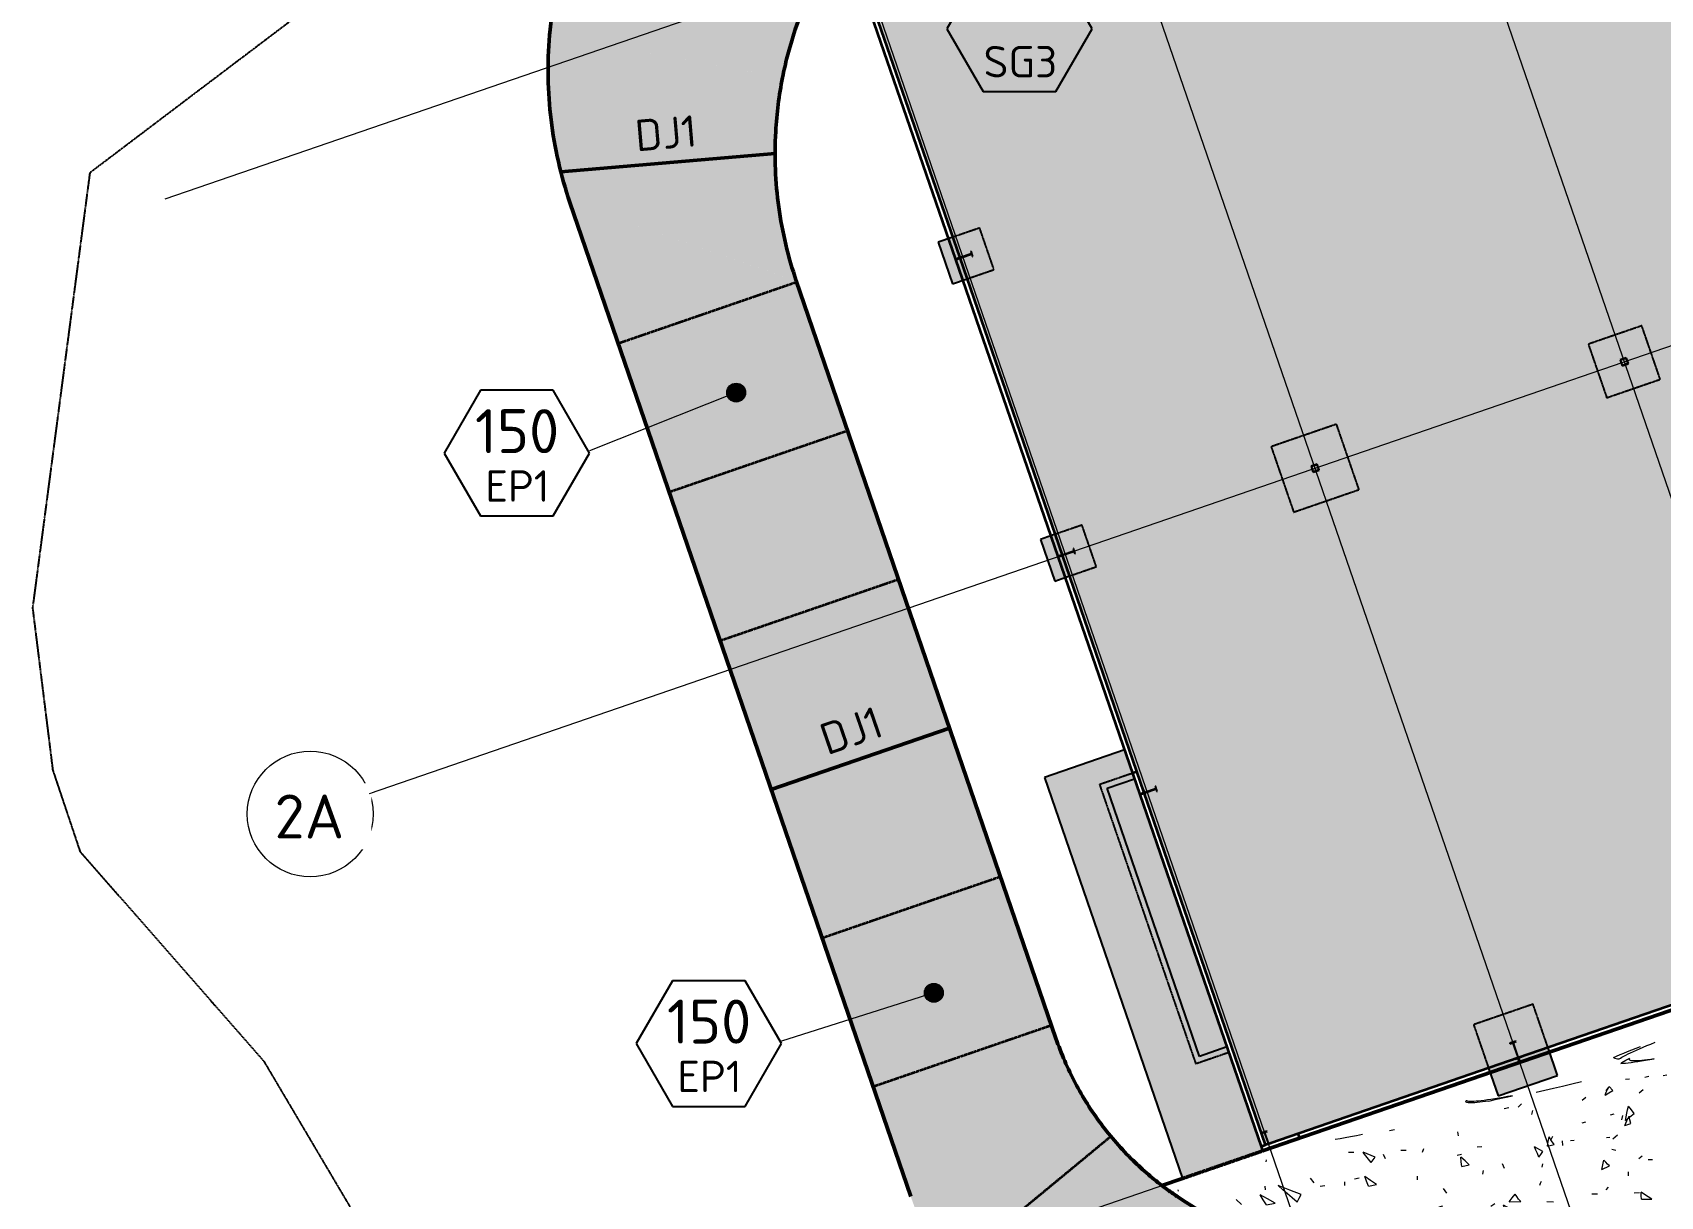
# Model space of a CAD drawing. Header units: millimetres. Extents: x 705 to 313061, y -3762 to 4071588.
# Drawn here: x 38969 to 90742, y 3956365 to 3993403 of the extents above; entities that cross this region are included whole.
import ezdxf

# ---------------------------------------------------------------- set-up
doc = ezdxf.new("R2010")
doc.units = ezdxf.units.MM
for name, pattern in [('Boundary', [16, 5, -2, 5, -2, 0, -2]), ('Dash', [7, 5, -2]), ('Hidden', [4, 3, -1]), ('Hidden Double', [7, 5, -2]), ('Hidden Half', [3, 2, -1]), ('Joint 1', [9.5, 7, -0.75, 1, -0.75]), ('Joint 2', [11.25, 7, -0.75, 1, -0.75, 1, -0.75])]:
    doc.linetypes.add(name, pattern=pattern)
for name, color, linetype, lineweight in [('A-060-M_DETAIL', 3, 'Continuous', 25), ('A-200-M_WALL_EXT', 113, 'Continuous', 13), ('A-200-MH_WALL', 110, 'Hidden', 13), ('A-230-H-FLOOR', 190, 'Continuous', 13), ('A-230-M_FLOOR', 192, 'Continuous', 13), ('A-230-MH_FLOOR', 190, 'Hidden Double', 13), ('C-910-M_SITE_BOUND', 91, 'Boundary', 25), ('S-160-M_FOUND', 171, 'Continuous', 13), ('S-160-MH_FOUND', 171, 'Hidden Half', 13), ('S-230-A-FLOOR', 171, 'Continuous', 18), ('S-280-M_COLUMN', 52, 'Continuous', 13), ('S-280-MH_COLUMN', 52, 'Hidden Half', 13), ('Z-030-M_GRID', 191, 'Continuous', 13), ('Z-033_T_GRIDREF', 31, 'Continuous', 13), ('Z-060-M_DETAIL', 92, 'Continuous', 25)]:
    doc.layers.add(name, color=color, linetype=linetype, lineweight=lineweight)
doc.styles.add('ISOCPEUR_2', font='isocpeur.ttf', dxfattribs={"height": 1400})
doc.styles.add('ISOCPEUR_3', font='isocpeur.ttf', dxfattribs={"height": 1000})

# ---------------------------------------------------------------- blocks, each defined once
blk = doc.blocks.new('NRP_Column-Steel-SHS - SC444 - 200x200x6_0SHS-4110093-S1_001 - EXTERNAL PAVEMENT PLAN')
at = {"layer": 'S-280-M_COLUMN', "lineweight": 25}
for p, q in [((100, 100), (-100, 100)), ((-100, 100), (-100, -100)), ((-94, -94), (-94, 94)), ((-94, 94), (94, 94)), ((94, 94), (94, -94)), ((100, -100), (100, 100)), ((-100, -100), (100, -100)), ((94, -94), (-94, -94))]:
    blk.add_line(p, q, dxfattribs=at)
blk = doc.blocks.new('FP_43-S1_001 - EXTERNAL PAVEMENT PLAN')
at = {"layer": 'A-230-M_FLOOR', "color": 55}
for p, q in [((-2429276, 3960402), (-2428891, 3960558)), ((-2429276, 3960402), (-2429194, 3960449)), ((-2429057, 3960101), (-2428911, 3960215)), ((-2428994, 3960102), (-2428920, 3960177)), ((-2428920, 3960177), (-2428841, 3960253)), ((-2428911, 3960215), (-2428756, 3960330)), ((-2428891, 3960558), (-2428786, 3960627)), ((-2428841, 3960253), (-2428756, 3960330)), ((-2429931, 3959794), (-2429835, 3959864)), ((-2429835, 3959864), (-2429736, 3959935)), ((-2429659, 3960011), (-2429489, 3960105)), ((-2429474, 3959740), (-2429432, 3959732)), ((-2429194, 3959988), (-2428994, 3960102)), ((-2429194, 3959988), (-2429057, 3960101)), ((-2429179, 3959674), (-2429144, 3959664)), ((-2428971, 3959908), (-2428899, 3959977)), ((-2428899, 3959977), (-2428823, 3960045)), ((-2431171, 3959230), (-2430979, 3959362)), ((-2431171, 3959230), (-2431040, 3959216)), ((-2431130, 3959603), (-2431108, 3959584)), ((-2431040, 3959216), (-2430960, 3959309)), ((-2430979, 3959362), (-2430777, 3959496)), ((-2430960, 3959309), (-2430872, 3959402)), ((-2430875, 3959303), (-2430724, 3959395)), ((-2430872, 3959402), (-2430777, 3959496)), ((-2429760, 3959027), (-2429668, 3959152)), ((-2429668, 3959152), (-2429568, 3959277)), ((-2429635, 3959096), (-2429605, 3959186)), ((-2429605, 3959186), (-2429568, 3959277)), ((-2431731, 3958615), (-2431510, 3958730)), ((-2431731, 3958615), (-2431656, 3958722)), ((-2431656, 3958722), (-2431572, 3958830)), ((-2431572, 3958830), (-2431479, 3958938)), ((-2431510, 3958730), (-2431505, 3958799)), ((-2431505, 3958799), (-2431495, 3958868)), ((-2431495, 3958868), (-2431479, 3958938)), ((-2431252, 3958642), (-2431164, 3958638)), ((-2430609, 3958611), (-2430528, 3958607)), ((-2430431, 3958573), (-2430405, 3958637)), ((-2430145, 3958944), (-2430090, 3958913)), ((-2430088, 3958936), (-2430000, 3959023)), ((-2429760, 3959027), (-2429658, 3959007)), ((-2429658, 3959007), (-2429635, 3959096)), ((-2434158, 3958195), (-2434084, 3958262)), ((-2434084, 3958262), (-2434007, 3958330)), ((-2432071, 3958403), (-2432021, 3958468)), ((-2432021, 3958468), (-2431968, 3958535)), ((-2430455, 3958509), (-2430431, 3958573)), ((-2434185, 3957865), (-2434063, 3957843)), ((-2433326, 3957573), (-2433221, 3957660)), ((-2430934, 3957958), (-2430873, 3958041)), ((-2434504, 3957219), (-2434264, 3957336)), ((-2434504, 3957219), (-2434491, 3957319)), ((-2434491, 3957319), (-2434470, 3957420)), ((-2434470, 3957420), (-2434440, 3957522)), ((-2434386, 3957460), (-2434440, 3957522)), ((-2434328, 3957398), (-2434386, 3957460)), ((-2434264, 3957336), (-2434328, 3957398)), ((-2433665, 3957024), (-2433663, 3957085)), ((-2433663, 3957085), (-2433658, 3957147)), ((-2433036, 3957543), (-2432901, 3957544)), ((-2432044, 3957549), (-2431917, 3957549)), ((-2431345, 3957299), (-2431364, 3957358)), ((-2431323, 3957240), (-2431345, 3957299)), ((-2431321, 3957329), (-2431278, 3957410)), ((-2431276, 3957369), (-2431135, 3957347)), ((-2436481, 3956723), (-2436457, 3956786)), ((-2436457, 3956786), (-2436429, 3956849)), ((-2434372, 3956576), (-2434294, 3956661)), ((-2438039, 3956055), (-2437916, 3956144)), ((-2437606, 3955988), (-2437639, 3956084)), ((-2437516, 3956028), (-2437639, 3956084)), ((-2437388, 3955973), (-2437516, 3956028)), ((-2437452, 3956196), (-2437363, 3956319)), ((-2437452, 3956196), (-2437085, 3956205)), ((-2437363, 3956319), (-2437265, 3956443)), ((-2437213, 3956363), (-2437265, 3956443)), ((-2437153, 3956284), (-2437213, 3956363)), ((-2437085, 3956205), (-2437153, 3956284)), ((-2436253, 3956204), (-2436046, 3956190)), ((-2434891, 3955935), (-2434831, 3956018)), ((-2434824, 3956444), (-2434644, 3956450)), ((-2433484, 3956485), (-2433311, 3956490)), ((-2433258, 3956390), (-2433260, 3956504)), ((-2433152, 3956429), (-2433260, 3956504)), ((-2433248, 3956276), (-2433258, 3956390)), ((-2433248, 3956276), (-2432916, 3956280)), ((-2433038, 3956354), (-2433152, 3956429)), ((-2432916, 3956280), (-2433038, 3956354)), ((-2438200, 3955434), (-2438219, 3955493)), ((-2437565, 3955893), (-2437606, 3955988)), ((-2437515, 3955799), (-2437565, 3955893)), ((-2437515, 3955799), (-2437255, 3955918)), ((-2437255, 3955918), (-2437388, 3955973)), ((-2434682, 3955736), (-2434726, 3955792)), ((-2434635, 3955679), (-2434682, 3955736)), ((-2439284, 3955041), (-2439189, 3955127)), ((-2438178, 3955375), (-2438200, 3955434)), ((-2436617, 3955344), (-2436391, 3955355)), ((-2434928, 3955421), (-2434710, 3955431)), ((-2441855, 3954739), (-2441574, 3954732))]:
    blk.add_line(p, q, dxfattribs=at)
blk = doc.blocks.new('FP_44-S1_001 - EXTERNAL PAVEMENT PLAN')
at = {"layer": 'A-230-M_FLOOR', "color": 55}
for p, q in [((-2428265, 3961707), (-2428124, 3961754)), ((-2427157, 3961867), (-2426977, 3961940)), ((-2429629, 3961130), (-2429444, 3961234)), ((-2429146, 3961333), (-2428892, 3961426)), ((-2429146, 3961333), (-2428987, 3961417)), ((-2429106, 3961194), (-2428983, 3961228)), ((-2428987, 3961417), (-2428822, 3961499)), ((-2428892, 3961426), (-2428632, 3961518)), ((-2428822, 3961499), (-2428651, 3961578)), ((-2428651, 3961578), (-2428476, 3961654)), ((-2428631, 3961518), (-2428554, 3961588)), ((-2428554, 3961588), (-2428475, 3961654)), ((-2428131, 3961124), (-2427949, 3961246)), ((-2429123, 3960963), (-2428945, 3961061)), ((-2428926, 3960725), (-2428851, 3960738)), ((-2428394, 3960870), (-2428299, 3960905)), ((-2433143, 3960159), (-2433008, 3960192)), ((-2432560, 3960219), (-2432444, 3960232)), ((-2432235, 3960425), (-2432072, 3960518)), ((-2432126, 3960406), (-2431993, 3960439)), ((-2431982, 3960448), (-2431845, 3960559)), ((-2430872, 3960427), (-2430773, 3960440)), ((-2430538, 3960126), (-2430462, 3960224)), ((-2430447, 3960092), (-2430462, 3960224)), ((-2430308, 3960168), (-2430171, 3960275)), ((-2430099, 3960320), (-2429968, 3960448)), ((-2434403, 3959588), (-2434366, 3959680)), ((-2434403, 3959588), (-2434282, 3959664)), ((-2434368, 3959728), (-2434283, 3959847)), ((-2434366, 3959680), (-2434324, 3959771)), ((-2434324, 3959771), (-2434278, 3959860)), ((-2434282, 3959664), (-2434159, 3959740)), ((-2434159, 3959740), (-2434278, 3959860)), ((-2433759, 3960093), (-2433633, 3960106)), ((-2433318, 3959668), (-2433193, 3959771)), ((-2431979, 3959584), (-2431894, 3959716)), ((-2431716, 3959911), (-2431585, 3960016)), ((-2431577, 3959771), (-2431469, 3959806)), ((-2430676, 3959928), (-2430609, 3960028)), ((-2430676, 3959928), (-2430563, 3960010)), ((-2430609, 3960028), (-2430538, 3960126)), ((-2430563, 3960010), (-2430447, 3960092)), ((-2437616, 3959169), (-2437467, 3959200)), ((-2437167, 3959210), (-2437059, 3959310)), ((-2435138, 3959428), (-2435022, 3959529)), ((-2433714, 3959012), (-2433688, 3959127)), ((-2433688, 3959127), (-2433657, 3959241)), ((-2433568, 3959127), (-2433657, 3959241)), ((-2433475, 3959010), (-2433568, 3959127)), ((-2431457, 3959460), (-2431350, 3959600)), ((-2431369, 3959498), (-2431349, 3959601)), ((-2436737, 3958976), (-2436704, 3959103)), ((-2435134, 3958707), (-2435013, 3958741)), ((-2434234, 3958963), (-2434117, 3958997)), ((-2433876, 3958805), (-2433840, 3958942)), ((-2433778, 3958628), (-2433715, 3958775)), ((-2433778, 3958628), (-2433584, 3958684)), ((-2433750, 3958778), (-2433735, 3958895)), ((-2433750, 3958778), (-2433615, 3958894)), ((-2433735, 3958895), (-2433714, 3959012)), ((-2433715, 3958775), (-2433643, 3958921)), ((-2433616, 3958804), (-2433643, 3958922)), ((-2433584, 3958685), (-2433616, 3958804)), ((-2433615, 3958894), (-2433475, 3959010)), ((-2441265, 3958462), (-2441106, 3958492)), ((-2439069, 3958291), (-2439085, 3958425)), ((-2436241, 3957963), (-2436218, 3958112)), ((-2436218, 3958112), (-2436187, 3958259)), ((-2436109, 3958140), (-2436187, 3958260)), ((-2436122, 3958175), (-2436063, 3958289)), ((-2436026, 3958018), (-2436109, 3958140)), ((-2435746, 3957992), (-2435761, 3958134)), ((-2435503, 3958147), (-2435383, 3958156)), ((-2434362, 3958241), (-2434252, 3958251)), ((-2442569, 3957774), (-2442394, 3957779)), ((-2441720, 3957615), (-2442096, 3957770)), ((-2442017, 3957663), (-2442096, 3957769)), ((-2441933, 3957556), (-2442017, 3957663)), ((-2441847, 3957447), (-2441933, 3957556)), ((-2441784, 3957531), (-2441720, 3957614)), ((-2441388, 3957562), (-2441454, 3957703)), ((-2440899, 3957833), (-2440736, 3957839)), ((-2440213, 3957776), (-2440171, 3957888)), ((-2439107, 3957674), (-2438974, 3957706)), ((-2438857, 3957496), (-2438988, 3957620)), ((-2438977, 3957469), (-2438988, 3957619)), ((-2438471, 3957949), (-2438326, 3957958)), ((-2436604, 3957837), (-2436647, 3957945)), ((-2436389, 3957792), (-2436647, 3957945)), ((-2436557, 3957728), (-2436604, 3957837)), ((-2436507, 3957619), (-2436557, 3957728)), ((-2436507, 3957619), (-2436449, 3957705)), ((-2436449, 3957705), (-2436389, 3957792)), ((-2436241, 3957963), (-2436026, 3958018)), ((-2445185, 3957463), (-2445171, 3957535)), ((-2441847, 3957447), (-2441784, 3957531)), ((-2438958, 3957317), (-2438977, 3957469)), ((-2438958, 3957317), (-2438722, 3957370)), ((-2438722, 3957371), (-2438857, 3957496)), ((-2438288, 3957076), (-2438274, 3957194)), ((-2437607, 3957255), (-2437668, 3957401)), ((-2436407, 3957297), (-2436388, 3957402)), ((-2447969, 3956533), (-2447977, 3956572)), ((-2445202, 3956573), (-2445216, 3956692)), ((-2444435, 3956570), (-2444798, 3956711)), ((-2444655, 3956580), (-2444798, 3956710)), ((-2444509, 3956450), (-2444655, 3956580)), ((-2444071, 3956430), (-2444435, 3956570)), ((-2443654, 3956796), (-2443773, 3956945)), ((-2443468, 3956689), (-2443322, 3956719)), ((-2442677, 3956716), (-2442681, 3956834)), ((-2442372, 3956923), (-2442229, 3956955)), ((-2441996, 3956851), (-2442050, 3957005)), ((-2441865, 3956877), (-2442050, 3957005)), ((-2441933, 3956695), (-2441996, 3956851)), ((-2441933, 3956695), (-2441675, 3956746)), ((-2441676, 3956747), (-2441865, 3956877)), ((-2440374, 3956892), (-2440369, 3957010)), ((-2439439, 3956470), (-2439548, 3956621)), ((-2445967, 3956109), (-2446134, 3956264)), ((-2445138, 3956287), (-2445379, 3956422)), ((-2445279, 3956262), (-2445378, 3956422)), ((-2445173, 3956102), (-2445279, 3956262)), ((-2445173, 3956102), (-2444893, 3956150)), ((-2444894, 3956151), (-2445138, 3956287)), ((-2444357, 3956318), (-2444509, 3956450)), ((-2444202, 3956186), (-2444357, 3956318)), ((-2444201, 3956186), (-2444138, 3956308)), ((-2444138, 3956308), (-2444070, 3956429)), ((-2439684, 3956030), (-2439567, 3956063)), ((-2442572, 3955514), (-2443075, 3955690)), ((-2442912, 3955570), (-2443074, 3955689)), ((-2442746, 3955450), (-2442912, 3955570)), ((-2442575, 3955422), (-2442571, 3955513)), ((-2442296, 3955588), (-2442130, 3955594)), ((-2441211, 3955648), (-2441371, 3955803)), ((-2440711, 3955645), (-2440556, 3955651)), ((-2443489, 3955015), (-2443421, 3955032)), ((-2443053, 3954909), (-2443259, 3955068)), ((-2442577, 3955330), (-2442746, 3955450)), ((-2442577, 3955330), (-2442575, 3955422)), ((-2442576, 3955246), (-2442449, 3955279)), ((-2442292, 3955301), (-2442349, 3955426))]:
    blk.add_line(p, q, dxfattribs=at)
blk = doc.blocks.new('FP_45-S1_001 - EXTERNAL PAVEMENT PLAN')
at = {"layer": 'A-230-M_FLOOR', "color": 55}
for p, q in [((-2421564, 3964341), (-2421830, 3964249)), ((-2421290, 3964436), (-2421564, 3964341)), ((-2423169, 3963817), (-2423394, 3963737)), ((-2423182, 3963689), (-2422932, 3963774)), ((-2422938, 3963899), (-2423169, 3963817)), ((-2423160, 3963688), (-2422920, 3963772)), ((-2422700, 3963983), (-2422938, 3963899)), ((-2422932, 3963774), (-2422673, 3963862)), ((-2422920, 3963772), (-2422672, 3963859)), ((-2422454, 3964069), (-2422700, 3963983)), ((-2422673, 3963862), (-2422407, 3963952)), ((-2422672, 3963859), (-2422416, 3963948)), ((-2422342, 3964069), (-2422587, 3963982)), ((-2422089, 3964158), (-2422342, 3964069)), ((-2421830, 3964249), (-2422089, 3964158)), ((-2424284, 3963299), (-2424470, 3963228)), ((-2424433, 3963229), (-2424241, 3963299)), ((-2424212, 3963252), (-2424409, 3963177)), ((-2424089, 3963371), (-2424284, 3963299)), ((-2424241, 3963299), (-2424040, 3963372)), ((-2423886, 3963447), (-2424089, 3963371)), ((-2424040, 3963372), (-2423832, 3963448)), ((-2423823, 3963582), (-2424027, 3963508)), ((-2423886, 3963447), (-2423659, 3963525)), ((-2423832, 3963448), (-2423616, 3963525)), ((-2423612, 3963658), (-2423823, 3963582)), ((-2423659, 3963525), (-2423425, 3963606)), ((-2423616, 3963525), (-2423392, 3963605)), ((-2423394, 3963737), (-2423612, 3963658)), ((-2423425, 3963606), (-2423182, 3963689)), ((-2423392, 3963605), (-2423160, 3963688)), ((-2425692, 3962694), (-2425566, 3962745)), ((-2425566, 3962745), (-2425431, 3962798)), ((-2425425, 3962853), (-2425557, 3962798)), ((-2425557, 3962798), (-2425420, 3962853)), ((-2425286, 3962909), (-2425425, 3962853)), ((-2425420, 3962853), (-2425276, 3962909)), ((-2425139, 3962969), (-2425286, 3962909)), ((-2425276, 3962909), (-2425123, 3962969)), ((-2424983, 3963030), (-2425139, 3962969)), ((-2425123, 3962969), (-2424962, 3963030)), ((-2424945, 3962969), (-2425107, 3962905)), ((-2424820, 3963094), (-2424983, 3963030)), ((-2424962, 3963030), (-2424794, 3963094)), ((-2424775, 3963036), (-2424945, 3962969)), ((-2424649, 3963160), (-2424820, 3963094)), ((-2424794, 3963094), (-2424617, 3963160)), ((-2424597, 3963105), (-2424775, 3963036)), ((-2424470, 3963228), (-2424649, 3963160)), ((-2424617, 3963160), (-2424433, 3963229)), ((-2424409, 3963177), (-2424597, 3963105)), ((-2427994, 3962228), (-2428057, 3962195)), ((-2427924, 3962264), (-2427994, 3962228)), ((-2427847, 3962301), (-2427924, 3962264)), ((-2427764, 3962340), (-2427847, 3962301)), ((-2427673, 3962381), (-2427764, 3962340)), ((-2427576, 3962425), (-2427673, 3962381)), ((-2427472, 3962470), (-2427576, 3962425)), ((-2427092, 3962205), (-2427071, 3962225)), ((-2427071, 3962225), (-2427042, 3962248)), ((-2427042, 3962248), (-2427004, 3962273)), ((-2426777, 3962267), (-2426726, 3962284)), ((-2426414, 3962222), (-2426464, 3962193)), ((-2426359, 3962253), (-2426414, 3962222)), ((-2426297, 3962286), (-2426359, 3962253)), ((-2426345, 3962412), (-2426282, 3962433)), ((-2426228, 3962320), (-2426297, 3962286)), ((-2426022, 3962555), (-2425920, 3962599)), ((-2425920, 3962599), (-2425810, 3962645)), ((-2425810, 3962645), (-2425692, 3962694)), ((-2425522, 3962681), (-2425441, 3962707)), ((-2428297, 3961720), (-2428608, 3961646)), ((-2428390, 3961774), (-2428515, 3961752)), ((-2428217, 3961738), (-2428511, 3961667)), ((-2428257, 3961798), (-2428390, 3961774)), ((-2428077, 3961794), (-2428299, 3961744)), ((-2427978, 3961797), (-2428297, 3961720)), ((-2428115, 3961824), (-2428257, 3961798)), ((-2427915, 3961811), (-2428217, 3961738)), ((-2427895, 3961816), (-2428192, 3961744)), ((-2427965, 3961853), (-2428115, 3961824)), ((-2427847, 3961846), (-2428077, 3961794)), ((-2427652, 3961876), (-2427978, 3961797)), ((-2427939, 3961957), (-2427977, 3961961)), ((-2427807, 3961885), (-2427965, 3961853)), ((-2427894, 3961956), (-2427939, 3961957)), ((-2427604, 3961886), (-2427915, 3961811)), ((-2427590, 3961890), (-2427895, 3961816)), ((-2427840, 3961957), (-2427894, 3961956)), ((-2427608, 3961901), (-2427847, 3961846)), ((-2427778, 3961961), (-2427840, 3961957)), ((-2427708, 3961967), (-2427778, 3961961)), ((-2427317, 3961957), (-2427652, 3961876)), ((-2427615, 3961942), (-2427611, 3961946)), ((-2427362, 3961958), (-2427608, 3961901)), ((-2427599, 3961927), (-2427606, 3961927)), ((-2427286, 3961964), (-2427604, 3961886)), ((-2427277, 3961966), (-2427590, 3961890)), ((-2427471, 3962015), (-2427449, 3962024)), ((-2427106, 3962018), (-2427362, 3961958)), ((-2426974, 3962041), (-2427317, 3961957)), ((-2426960, 3962043), (-2427286, 3961964)), ((-2426955, 3962045), (-2427277, 3961966)), ((-2427160, 3962002), (-2427197, 3961994)), ((-2427109, 3962171), (-2427104, 3962187)), ((-2427104, 3962187), (-2427092, 3962205)), ((-2426623, 3962127), (-2426974, 3962041)), ((-2426626, 3962126), (-2426960, 3962043)), ((-2426626, 3962126), (-2426955, 3962045)), ((-2426626, 3962126), (-2426680, 3962113)), ((-2433076, 3961165), (-2432949, 3961216)), ((-2432949, 3961216), (-2432815, 3961271)), ((-2430812, 3961166), (-2430613, 3961209)), ((-2430555, 3961191), (-2430800, 3961135)), ((-2430578, 3961185), (-2430800, 3961135)), ((-2430613, 3961209), (-2430408, 3961253)), ((-2430347, 3961237), (-2430578, 3961185)), ((-2430301, 3961249), (-2430555, 3961191)), ((-2430442, 3961464), (-2430405, 3961460)), ((-2430408, 3961253), (-2430196, 3961299)), ((-2430405, 3961460), (-2430361, 3961457)), ((-2430361, 3961457), (-2430311, 3961457)), ((-2430109, 3961292), (-2430347, 3961237)), ((-2430311, 3961457), (-2430254, 3961458)), ((-2430039, 3961309), (-2430301, 3961249)), ((-2430254, 3961458), (-2430189, 3961462)), ((-2430196, 3961299), (-2429977, 3961348)), ((-2430189, 3961462), (-2430118, 3961468)), ((-2430118, 3961468), (-2430041, 3961475)), ((-2429863, 3961348), (-2430109, 3961292)), ((-2429769, 3961372), (-2430039, 3961309)), ((-2429608, 3961408), (-2429863, 3961348)), ((-2429491, 3961437), (-2429769, 3961372)), ((-2429346, 3961469), (-2429608, 3961408)), ((-2429204, 3961504), (-2429491, 3961437)), ((-2429076, 3961533), (-2429346, 3961469)), ((-2428910, 3961574), (-2429204, 3961504)), ((-2428797, 3961599), (-2429076, 3961533)), ((-2428608, 3961646), (-2428910, 3961574)), ((-2428511, 3961667), (-2428797, 3961599)), ((-2434141, 3960789), (-2434039, 3960833)), ((-2434141, 3960789), (-2434120, 3960775)), ((-2434120, 3960775), (-2434092, 3960764)), ((-2434092, 3960764), (-2434055, 3960754)), ((-2434055, 3960754), (-2434011, 3960747)), ((-2434039, 3960833), (-2433930, 3960878)), ((-2434011, 3960747), (-2433959, 3960742)), ((-2433959, 3960742), (-2433917, 3960769)), ((-2433930, 3960878), (-2433813, 3960926)), ((-2433917, 3960769), (-2433868, 3960799)), ((-2433868, 3960799), (-2433811, 3960831)), ((-2433842, 3960645), (-2433798, 3960671)), ((-2433813, 3960926), (-2433689, 3960975)), ((-2433811, 3960831), (-2433746, 3960864)), ((-2433798, 3960671), (-2433746, 3960700)), ((-2433746, 3960864), (-2433673, 3960901)), ((-2433746, 3960700), (-2433685, 3960731)), ((-2433689, 3960975), (-2433558, 3961027)), ((-2433685, 3960731), (-2433616, 3960764)), ((-2433673, 3960901), (-2433593, 3960939)), ((-2433634, 3960728), (-2433629, 3960745)), ((-2433631, 3960714), (-2433634, 3960728)), ((-2433620, 3960702), (-2433631, 3960714)), ((-2433629, 3960745), (-2433616, 3960764)), ((-2433600, 3960692), (-2433620, 3960702)), ((-2433573, 3960685), (-2433600, 3960692)), ((-2433593, 3960939), (-2433505, 3960980)), ((-2433536, 3960680), (-2433573, 3960685)), ((-2433558, 3961027), (-2433420, 3961081)), ((-2433492, 3960678), (-2433536, 3960680)), ((-2433505, 3960980), (-2433409, 3961023)), ((-2433440, 3960678), (-2433492, 3960678)), ((-2433379, 3960680), (-2433440, 3960678)), ((-2433420, 3961081), (-2433274, 3961137)), ((-2433409, 3961023), (-2433306, 3961068)), ((-2433310, 3960685), (-2433379, 3960680)), ((-2433361, 3960659), (-2433242, 3960677)), ((-2433232, 3960692), (-2433310, 3960685)), ((-2433306, 3961068), (-2433194, 3961115)), ((-2433242, 3960677), (-2433116, 3960697)), ((-2433147, 3960701), (-2433232, 3960692)), ((-2433194, 3961115), (-2433076, 3961165)), ((-2433053, 3960713), (-2433147, 3960701)), ((-2433116, 3960697), (-2432982, 3960720)), ((-2432951, 3960728), (-2433053, 3960713)), ((-2432982, 3960720), (-2432840, 3960744)), ((-2432840, 3960744), (-2432951, 3960728)), ((-2431366, 3961051), (-2431188, 3961087)), ((-2431188, 3961087), (-2431003, 3961126)), ((-2431003, 3961126), (-2430812, 3961166)), ((-2433904, 3960600), (-2433878, 3960622)), ((-2433904, 3960600), (-2433833, 3960605)), ((-2433878, 3960622), (-2433842, 3960645)), ((-2433833, 3960605), (-2433755, 3960611)), ((-2433755, 3960611), (-2433668, 3960620)), ((-2433668, 3960620), (-2433573, 3960631)), ((-2433573, 3960631), (-2433471, 3960644)), ((-2433471, 3960644), (-2433361, 3960659)), ((-2436596, 3959689), (-2436325, 3959750)), ((-2436325, 3959750), (-2436046, 3959813)), ((-2436046, 3959813), (-2435757, 3959879)), ((-2435757, 3959879), (-2435459, 3959948)), ((-2435459, 3959948), (-2435153, 3960019)), ((-2438830, 3959396), (-2438822, 3959413)), ((-2438830, 3959382), (-2438830, 3959396)), ((-2438822, 3959369), (-2438830, 3959382)), ((-2438802, 3959403), (-2438822, 3959413)), ((-2438806, 3959359), (-2438822, 3959369)), ((-2438783, 3959352), (-2438806, 3959359)), ((-2438774, 3959395), (-2438802, 3959403)), ((-2438751, 3959346), (-2438783, 3959352)), ((-2438738, 3959390), (-2438774, 3959395)), ((-2438711, 3959343), (-2438751, 3959346)), ((-2438693, 3959387), (-2438738, 3959390)), ((-2438663, 3959343), (-2438711, 3959343)), ((-2438640, 3959387), (-2438693, 3959387)), ((-2438607, 3959344), (-2438663, 3959343)), ((-2438578, 3959389), (-2438640, 3959387)), ((-2438544, 3959348), (-2438607, 3959344)), ((-2438509, 3959393), (-2438578, 3959389)), ((-2438472, 3959354), (-2438544, 3959348)), ((-2438430, 3959400), (-2438509, 3959393)), ((-2438392, 3959363), (-2438472, 3959354)), ((-2438344, 3959409), (-2438430, 3959400)), ((-2438304, 3959374), (-2438392, 3959363)), ((-2438249, 3959421), (-2438344, 3959409)), ((-2438209, 3959387), (-2438304, 3959374)), ((-2438146, 3959435), (-2438249, 3959421)), ((-2438105, 3959402), (-2438209, 3959387)), ((-2438035, 3959451), (-2438146, 3959435)), ((-2438105, 3959402), (-2437858, 3959457)), ((-2437915, 3959470), (-2438035, 3959451)), ((-2437787, 3959492), (-2437915, 3959470)), ((-2437858, 3959457), (-2437607, 3959513)), ((-2437650, 3959515), (-2437787, 3959492)), ((-2437505, 3959542), (-2437650, 3959515)), ((-2437607, 3959513), (-2437352, 3959570)), ((-2437352, 3959570), (-2437505, 3959542)), ((-2442989, 3958183), (-2442834, 3958211)), ((-2442834, 3958211), (-2442670, 3958241)), ((-2442670, 3958241), (-2442497, 3958273)), ((-2442497, 3958273), (-2442315, 3958308)), ((-2442315, 3958308), (-2442124, 3958346))]:
    blk.add_line(p, q, dxfattribs=at)
blk = doc.blocks.new('NRP_Column-Steel-UB - SC119 - 410UB53_7-4109967-S1_001 - EXTERNAL PAVEMENT PLAN')
at = {"layer": 'S-280-M_COLUMN', "lineweight": 25}
for p, q in [((89, 402.6), (-89, 402.6)), ((-89, 402.6), (-89, 391.7)), ((-89, 391.7), (-15.2, 391.7)), ((-15.2, 10.9), (-89, 10.9)), ((-89, 10.9), (-89, 0)), ((-89, 0), (89, 0)), ((-3.8, 380.3), (-3.8, 22.3)), ((3.8, 22.3), (3.8, 380.3)), ((15.2, 391.7), (89, 391.7)), ((89, 10.9), (15.2, 10.9)), ((89, 391.7), (89, 402.6)), ((89, 0), (89, 10.9))]:
    blk.add_line(p, q, dxfattribs=at)
for centre, start, end in [((-15.2, 380.3), 0, 90), ((-15.2, 22.3), 270, 0), ((15.2, 380.3), 90, 180), ((15.2, 22.3), 180, 270)]:
    blk.add_arc(centre, 11.4, start, end, dxfattribs=at)
at = {"layer": 'S-280-MH_COLUMN', "lineweight": 25}
for centre, start, end in [((-15.2, 380.3), 0, 90), ((-15.2, 22.3), 270, 0), ((15.2, 380.3), 90, 180), ((15.2, 22.3), 180, 270)]:
    blk.add_arc(centre, 11.4, start, end, dxfattribs=at)
blk = doc.blocks.new('NRP_Column-Steel-UB - SC119 - 410UB53_7-3961515-S1_001 - EXTERNAL PAVEMENT PLAN')
at = {"layer": 'S-280-M_COLUMN', "lineweight": 25}
for p, q in [((89, 402.6), (-89, 402.6)), ((-89, 402.6), (-89, 391.7)), ((-89, 391.7), (-15.2, 391.7)), ((-15.2, 10.9), (-89, 10.9)), ((-89, 10.9), (-89, 0)), ((-89, 0), (89, 0)), ((-3.8, 380.3), (-3.8, 22.3)), ((3.8, 22.3), (3.8, 380.3)), ((15.2, 391.7), (89, 391.7)), ((89, 10.9), (15.2, 10.9)), ((89, 391.7), (89, 402.6)), ((89, 0), (89, 10.9))]:
    blk.add_line(p, q, dxfattribs=at)
for centre, start, end in [((-15.2, 380.3), 0, 90), ((-15.2, 22.3), 270, 0), ((15.2, 380.3), 90, 180), ((15.2, 22.3), 180, 270)]:
    blk.add_arc(centre, 11.4, start, end, dxfattribs=at)
at = {"layer": 'S-280-MH_COLUMN', "lineweight": 25}
for centre, start, end in [((-15.2, 380.3), 0, 90), ((-15.2, 22.3), 270, 0), ((15.2, 380.3), 90, 180), ((15.2, 22.3), 180, 270)]:
    blk.add_arc(centre, 11.4, start, end, dxfattribs=at)
blk = doc.blocks.new('NRP_Column-Steel-UB - SC119 - 410UB53_7-3917937-S1_001 - EXTERNAL PAVEMENT PLAN')
at = {"layer": 'S-280-M_COLUMN', "lineweight": 25}
for p, q in [((89, 402.6), (-89, 402.6)), ((-89, 402.6), (-89, 391.7)), ((-89, 391.7), (-15.2, 391.7)), ((-15.2, 10.9), (-89, 10.9)), ((-89, 10.9), (-89, 0)), ((-89, 0), (89, 0)), ((-3.8, 380.3), (-3.8, 22.3)), ((3.8, 22.3), (3.8, 380.3)), ((15.2, 391.7), (89, 391.7)), ((89, 10.9), (15.2, 10.9)), ((89, 391.7), (89, 402.6)), ((89, 0), (89, 10.9))]:
    blk.add_line(p, q, dxfattribs=at)
for centre, start, end in [((-15.2, 380.3), 0, 90), ((-15.2, 22.3), 270, 0), ((15.2, 380.3), 90, 180), ((15.2, 22.3), 180, 270)]:
    blk.add_arc(centre, 11.4, start, end, dxfattribs=at)
at = {"layer": 'S-280-MH_COLUMN', "lineweight": 25}
for centre, start, end in [((-15.2, 380.3), 0, 90), ((-15.2, 22.3), 270, 0), ((15.2, 380.3), 90, 180), ((15.2, 22.3), 180, 270)]:
    blk.add_arc(centre, 11.4, start, end, dxfattribs=at)
blk = doc.blocks.new('NRP_Column-Steel-UB - SC119 - 410UB53_7-3917927-S1_001 - EXTERNAL PAVEMENT PLAN')
at = {"layer": 'S-280-M_COLUMN', "lineweight": 25}
for p, q in [((89, 402.6), (-89, 402.6)), ((-89, 402.6), (-89, 391.7)), ((-89, 391.7), (-15.2, 391.7)), ((-15.2, 10.9), (-89, 10.9)), ((-89, 10.9), (-89, 0)), ((-89, 0), (89, 0)), ((-3.8, 380.3), (-3.8, 22.3)), ((3.8, 22.3), (3.8, 380.3)), ((15.2, 391.7), (89, 391.7)), ((89, 10.9), (15.2, 10.9)), ((89, 391.7), (89, 402.6)), ((89, 0), (89, 10.9))]:
    blk.add_line(p, q, dxfattribs=at)
for centre, start, end in [((-15.2, 380.3), 0, 90), ((-15.2, 22.3), 270, 0), ((15.2, 380.3), 90, 180), ((15.2, 22.3), 180, 270)]:
    blk.add_arc(centre, 11.4, start, end, dxfattribs=at)
at = {"layer": 'S-280-MH_COLUMN', "lineweight": 25}
for centre, start, end in [((-15.2, 380.3), 0, 90), ((-15.2, 22.3), 270, 0), ((15.2, 380.3), 90, 180), ((15.2, 22.3), 180, 270)]:
    blk.add_arc(centre, 11.4, start, end, dxfattribs=at)
blk = doc.blocks.new('NRP_Column-Steel-UB - SC124 - 530UB82_0-V47-S1_001 - EXTERNAL PAVEMENT PLAN')
at = {"layer": 'S-280-M_COLUMN', "lineweight": 25}
for p, q in [((104.5, 528.2), (-104.5, 528.2)), ((-104.5, 528.2), (-104.5, 515)), ((104.5, 515), (104.5, 528.2)), ((-104.5, 515), (-18.8, 515)), ((-18.8, 13.2), (-104.5, 13.2)), ((-104.5, 13.2), (-104.5, 0)), ((-104.5, 0), (104.5, 0)), ((-4.8, 501), (-4.8, 27.2)), ((4.8, 27.2), (4.8, 501)), ((18.8, 515), (104.5, 515)), ((104.5, 13.2), (18.8, 13.2)), ((104.5, 0), (104.5, 13.2))]:
    blk.add_line(p, q, dxfattribs=at)
for centre, start, end in [((-18.8, 501), 0, 90), ((-18.8, 27.2), 270, 0), ((18.8, 501), 90, 180), ((18.8, 27.2), 180, 270)]:
    blk.add_arc(centre, 14, start, end, dxfattribs=at)
at = {"layer": 'S-280-MH_COLUMN', "lineweight": 25}
for centre, start, end in [((-18.8, 501), 0, 90), ((-18.8, 27.2), 270, 0), ((18.8, 501), 90, 180), ((18.8, 27.2), 180, 270)]:
    blk.add_arc(centre, 14, start, end, dxfattribs=at)
blk = doc.blocks.new('NRP_Foundation-Pad Footing Fibre _v2_ - PF3 - 2200 x 2200 x 800d-3893009-S1_001 - EXTERNAL PAVEMENT PLAN')
at = {"layer": 'S-160-MH_FOUND', "color": 9, "linetype": 'Dash', "lineweight": 25}
for p, q in [((1150, 750), (-1050, 750)), ((-1050, 750), (-1050, -1450)), ((1150, -1450), (1150, 750)), ((-1050, -1450), (1150, -1450))]:
    blk.add_line(p, q, dxfattribs=at)
blk = doc.blocks.new('NRP_Foundation-Pad Footing Fibre _v2_ - PF4 -1800 x 1800 x 400d-3893011-S1_001 - EXTERNAL PAVEMENT PLAN')
at = {"layer": 'S-160-MH_FOUND', "color": 9, "linetype": 'Dash', "lineweight": 25}
for p, q in [((950, 550), (-850, 550)), ((-850, 550), (-850, -1250)), ((950, -1250), (950, 550)), ((-850, -1250), (950, -1250))]:
    blk.add_line(p, q, dxfattribs=at)
blk = doc.blocks.new('NRP_Foundation-Pad Footing Fibre _v2_ - PF5 -1400 x 1400 x 400d-V57-S1_001 - EXTERNAL PAVEMENT PLAN')
at = {"layer": 'S-160-M_FOUND', "linetype": 'Dash', "lineweight": 25}
blk.add_hatch(color=10, dxfattribs=at).paths.add_polyline_path([(750, 350), (-650, 350), (-650, -149), (750, -149)])
at = {"layer": 'S-160-M_FOUND', "color": 9, "lineweight": 25}
for p, q in [((750, 350), (-650, 350)), ((-650, 350), (-650, -149)), ((750, -149), (750, 350))]:
    blk.add_line(p, q, dxfattribs=at)
at = {"layer": 'S-160-MH_FOUND', "color": 9, "linetype": 'Dash', "lineweight": 25}
for p, q in [((-650, -149), (-650, -1050)), ((750, -1050), (750, -149)), ((-650, -1050), (750, -1050))]:
    blk.add_line(p, q, dxfattribs=at)
blk = doc.blocks.new('NRP_Foundation-Pad Footing Fibre _v2_ - PF2 -2400 x 2000 x 600d-V61-S1_001 - EXTERNAL PAVEMENT PLAN')
at = {"layer": 'S-160-M_FOUND', "linetype": 'Dash', "lineweight": 25}
blk.add_hatch(color=10, dxfattribs=at).paths.add_polyline_path([(-1150, 650), (-1150, -1350), (-214, -1350), (-214, 650)])
at = {"layer": 'S-160-M_FOUND', "color": 9, "lineweight": 25}
for p, q in [((-214, 650), (-1150, 650)), ((-1150, 650), (-1150, -1350)), ((-1150, -1350), (-214, -1350))]:
    blk.add_line(p, q, dxfattribs=at)
at = {"layer": 'S-160-MH_FOUND', "color": 9, "linetype": 'Dash', "lineweight": 25}
for p, q in [((1250, 650), (-214, 650)), ((1250, -1350), (1250, 650)), ((-214, -1350), (1250, -1350))]:
    blk.add_line(p, q, dxfattribs=at)
blk = doc.blocks.new('Family - ___-3870354-S1_001 - EXTERNAL PAVEMENT PLAN')
at = {"layer": 'C-910-M_SITE_BOUND'}
for p, q in [((-2471949, 3996996), (-2482597, 3988937)), ((-2482597, 3988937), (-2484418, 3975094)), ((-2484418, 3975094), (-2483777, 3969937)), ((-2483777, 3969937), (-2482909, 3967343)), ((-2482909, 3967343), (-2477059, 3960662)), ((-2477059, 3960662), (-2473742, 3955054))]:
    blk.add_line(p, q, dxfattribs=at)
blk = doc.blocks.new('NRP_Joint Location _v2_ - SJ2 - SAWN JOINT _with Cradle_-4179301-S1_001 - EXTERNAL PAVEMENT PLAN')
at = {"layer": 'Z-060-M_DETAIL', "linetype": 'Joint 2', "lineweight": 35}
blk.add_line((0, 0), (6766, 0), dxfattribs=at)
blk = doc.blocks.new('NRP_Joint Location _v2_ - SJ1 - SAWN JOINT _No Cradle_-4179417-S1_001 - EXTERNAL PAVEMENT PLAN')
at = {"layer": 'Z-060-M_DETAIL', "linetype": 'Joint 1', "lineweight": 35}
blk.add_line((0, 0), (6000, 0), dxfattribs=at)
blk = doc.blocks.new('NRP_Joint Location _v2_ - DJ1 - DOWELLED JOINT-4179586-S1_001 - EXTERNAL PAVEMENT PLAN')
at = {"layer": 'Z-060-M_DETAIL', "lineweight": 50}
blk.add_line((0, 0), (6000, 0), dxfattribs=at)
blk = doc.blocks.new('NRP_Joint Location _v2_ - DJ1 - DOWELLED JOINT-4179587-S1_001 - EXTERNAL PAVEMENT PLAN')
at = {"layer": 'Z-060-M_DETAIL', "lineweight": 50}
blk.add_line((0, 0), (6839, 0), dxfattribs=at)
blk = doc.blocks.new('Grid - NRP_Grid-Head-320187-S1_001 - EXTERNAL PAVEMENT PLAN')
at = {"layer": 'Z-033_T_GRIDREF'}
blk.add_circle((0, 0), 5, dxfattribs=at)
blk = doc.blocks.new('NRP_Slab Tag _v2_ - Thickness with Description-1497716-S1_001 - EXTERNAL PAVEMENT PLAN')
at = {"layer": 'S-230-A-FLOOR', "lineweight": 25}
for p, q in [((-2.88, 4.99), (-5.76, -0.01)), ((2.9, 4.99), (-2.88, 4.99)), ((5.78, -0.01), (2.9, 4.99)), ((-5.76, -0.01), (-2.88, -5.01)), ((2.9, -5.01), (5.78, -0.01)), ((-2.88, -5.01), (2.9, -5.01))]:
    blk.add_line(p, q, dxfattribs=at)

msp = doc.modelspace()

# ---------------------------------------------------------------- hatches: boundary and pattern name
at = {"layer": 'A-230-H-FLOOR'}
h = msp.add_hatch(color=10, dxfattribs=at)
h.paths.add_polyline_path([(78184, 3958005), (101217, 3965936), (101266, 3965794), (103030, 3966402), (102981, 3966544), (116884, 3971331), (116933, 3971189), (125467, 3974128), (127055, 3969518), (220629, 3969518), (214971, 3992231), (209082, 3993483), (208097, 3999700), (203480, 3998968), (197520, 4036600), (192308, 4035296), (192266, 4035466), (189356, 4034738), (189398, 4034568), (187362, 4034059), (187326, 4034204), (185516, 4033751), (185552, 4033606), (170028, 4029722), (169445, 4031417), (168395, 4031056), (168346, 4031197), (166582, 4030590), (166631, 4030448), (153281, 4025851), (153232, 4025993), (151468, 4025386), (151517, 4025244), (111573, 4011490), (111524, 4011632), (109760, 4011024), (109809, 4010882), (90495, 4004232), (90446, 4004374), (88682, 4003766), (88731, 4003624), (65259, 3995542), (77678, 3959477)])
h.paths.add_polyline_path([(130349, 3969704), (130349, 3975808), (142762, 3980083), (146335, 3969704), (134676, 3969704)])
h.paths.add_polyline_path([(177237, 3978645), (177237, 3984145), (206537, 3984145), (206537, 3978645), (199818, 3978645)])
h.paths.add_polyline_path([(114111, 3986833), (95794, 3986833), (95794, 3992333), (125094, 3992333), (125094, 3986833), (116884, 3986833)])
for color, points in [(254, [(62822, 3991974), (62935, 3992483), (63031, 3992855), (63099, 3993099), (63215, 3993467), (63341, 3993832), (63479, 3994193), (63628, 3994549), (63788, 3994901), (57065, 3998583), (56873, 3998235), (56692, 3997881), (56522, 3997522), (56363, 3997158), (56215, 3996789), (56079, 3996416), (55954, 3996038), (55841, 3995657), (55740, 3995273), (55651, 3994886), (55574, 3994496), (55508, 3994104), (55440, 3993562), (55414, 3993315), (61779, 3992163)]), (254, [(63259, 3985498), (63140, 3985865), (63031, 3986239), (62920, 3986676), (62834, 3987070), (62770, 3987410), (62715, 3987747), (62652, 3988265), (62628, 3988515), (62599, 3988980), (62587, 3989286), (62586, 3989704), (62595, 3990058), (62617, 3990444), (62650, 3990829), (62696, 3991212), (62776, 3991722), (62822, 3991974), (55414, 3993315), (55386, 3992931), (55369, 3992546), (55364, 3992161), (55370, 3991774), (55388, 3991390), (55433, 3990863), (55458, 3990623), (55535, 3990091), (55604, 3989709), (55649, 3989483), (55774, 3988959), (55832, 3988735), (55986, 3988225), (56060, 3987999), (63180, 3985526)]), (254, [(64070, 3964620), (63259, 3985498), (56060, 3987999), (63259, 3966986)]), (254, [(64070, 3964620), (69743, 3966574), (63259, 3985498), (63994, 3966574)]), (10, [(75544, 3956937), (78091, 3957815), (76952, 3961124), (76082, 3960824), (73145, 3969353), (74015, 3969652), (73696, 3970579), (71148, 3969702), (75176, 3958005)]), (10, [(76082, 3960824), (76952, 3961124), (74015, 3969652), (73145, 3969353), (75979, 3961124)]), (254, [(71517, 3961397), (69743, 3966574), (64070, 3964620), (71148, 3961556)]), (254, [(66898, 3956365), (71517, 3961397), (64070, 3964620), (66747, 3956807)]), (254, [(69693, 3951928), (74456, 3957062), (74192, 3957297), (73937, 3957540), (73606, 3957885), (73452, 3958055), (73224, 3958324), (73006, 3958602), (72797, 3958887), (72599, 3959180), (72411, 3959479), (72234, 3959785), (72068, 3960096), (71913, 3960414), (71769, 3960737), (71637, 3961064), (71517, 3961397), (66898, 3956365), (67026, 3956010), (67217, 3955543), (67318, 3955312), (67481, 3954971), (67656, 3954636), (67841, 3954307), (68037, 3953984), (68244, 3953667), (68461, 3953358), (68688, 3953056), (68925, 3952762), (69172, 3952475), (69428, 3952197), (69535, 3952089)]), (254, [(77683, 3948660), (80946, 3954660), (80592, 3954666), (80239, 3954685), (79888, 3954716), (79537, 3954760), (79188, 3954816), (78786, 3954898), (78498, 3954965), (78157, 3955058), (77819, 3955163), (77486, 3955280), (77157, 3955408), (76832, 3955548), (76513, 3955700), (76200, 3955862), (75892, 3956036), (75591, 3956221), (75296, 3956416), (75009, 3956621), (74729, 3956837), (74456, 3957062), (69693, 3951928), (69960, 3951674), (70236, 3951428), (70519, 3951192), (70810, 3950965), (71107, 3950747), (71412, 3950539), (71723, 3950341), (72041, 3950154), (72364, 3949976), (72693, 3949810), (73028, 3949654), (73367, 3949508), (73810, 3949339), (74058, 3949251), (74410, 3949140), (74765, 3949040), (75123, 3948951), (75483, 3948874), (75846, 3948809), (76337, 3948741), (76578, 3948714), (76945, 3948684), (77314, 3948666), (77678, 3948660)])]:
    msp.add_hatch(color=color, dxfattribs=at).paths.add_polyline_path(points)
at = {"layer": 'S-230-A-FLOOR'}
h = msp.add_hatch(color=256, dxfattribs=at)
edge = h.paths.add_edge_path()
edge.add_arc((61348, 3981946), 300, 0, 360)
h = msp.add_hatch(color=256, dxfattribs=at)
edge = h.paths.add_edge_path()
edge.add_arc((67635, 3962846), 300, 0, 360)

# ---------------------------------------------------------------- linework, layer by layer
at = {"layer": 'A-200-M_WALL_EXT', "lineweight": 35}
for p, q in [((65068, 3995635), (68324, 3986180)), ((68466, 3986229), (65210, 3995684)), ((68324, 3986180), (68466, 3986229)), ((68466, 3986229), (68324, 3986180)), ((68324, 3986180), (71580, 3976725)), ((71722, 3976774), (68466, 3986229)), ((71580, 3976725), (71722, 3976774)), ((71722, 3976774), (71580, 3976725)), ((71580, 3976725), (74185, 3969161)), ((74326, 3969210), (71722, 3976774)), ((74095, 3969881), (73953, 3969832)), ((74185, 3969161), (74326, 3969210)), ((74326, 3969210), (74185, 3969161)), ((74185, 3969161), (78043, 3957956)), ((78184, 3958005), (74326, 3969210)), ((96055, 3964159), (86221, 3960773)), ((86270, 3960631), (96104, 3964017)), ((86221, 3960773), (78043, 3957956)), ((86270, 3960631), (86221, 3960773)), ((86221, 3960773), (86270, 3960631)), ((78091, 3957815), (86270, 3960631)), ((79269, 3958220), (79221, 3958362)), ((78043, 3957956), (78184, 3958005)), ((78043, 3957956), (78091, 3957815))]:
    msp.add_line(p, q, dxfattribs=at)
at = {"layer": 'A-200-MH_WALL', "lineweight": 25}
for p, q in [((73953, 3969832), (72904, 3969471)), ((72904, 3969471), (75964, 3960583)), ((77014, 3960944), (75964, 3960583))]:
    msp.add_line(p, q, dxfattribs=at)
at = {"layer": 'A-230-M_FLOOR', "lineweight": 50}
for p, q in [((66898, 3956365), (56060, 3987999)), ((63259, 3985498), (71517, 3961397)), ((78091, 3957815), (101266, 3965794)), ((74888, 3956712), (75544, 3956937))]:
    msp.add_line(p, q, dxfattribs=at)
at = {"layer": 'A-230-M_FLOOR', "color": 9, "lineweight": 25}
for p, q in [((73696, 3970579), (71148, 3969702)), ((71148, 3969702), (75544, 3956937)), ((73145, 3969353), (74015, 3969652)), ((76082, 3960824), (73145, 3969353)), ((76952, 3961124), (76082, 3960824)), ((75544, 3956937), (78091, 3957815))]:
    msp.add_line(p, q, dxfattribs=at)
at = {"layer": 'A-230-M_FLOOR', "lineweight": 50}
msp.add_arc((80946, 3964627), 9967, 232.5749, 270, dxfattribs=at)
for points, knots in [([(55414, 3993315), (55501, 3994305), (55879, 3996133), (56638, 3997836), (57065, 3998583)], [-1, -1, -1, -1, -0.75, -0.5333333, -0.5333333, -0.5333333, -0.5333333]), ([(63788, 3994901), (63444, 3994174), (63093, 3993200), (62866, 3992195), (62822, 3991974)], [-1, -1, -1, -1, -0.75, -0.68, -0.68, -0.68, -0.68]), ([(56060, 3987999), (55914, 3988424), (55668, 3989290), (55357, 3991064), (55335, 3992419), (55414, 3993315)], [-1, -1, -1, -1, -0.75, -0.5, 0, 0, 0, 0]), ([(62822, 3991974), (62710, 3991406), (62536, 3990029), (62624, 3987832), (62998, 3986260), (63259, 3985498)], [-0.68, -0.68, -0.68, -0.68, -0.5, -0.25, 0, 0, 0, 0]), ([(71517, 3961397), (71684, 3960909), (72093, 3959960), (72920, 3958649), (73746, 3957703), (74289, 3957206), (74456, 3957062)], [-1, -1, -1, -1, -0.875, -0.75, -0.625, -0.5714286, -0.5714286, -0.5714286, -0.5714286]), ([(75086, 3956564), (75108, 3956549), (75155, 3956514), (75203, 3956480), (75230, 3956462)], [-0.50654157, -0.50654157, -0.50654157, -0.50654157, -0.5, -0.49224742, -0.49224742, -0.49224742, -0.49224742])]:
    msp.add_open_spline(points, degree=3, knots=knots, dxfattribs=at)
for points in [[(74456, 3957062), (74616, 3956925), (74780, 3956793), (74948, 3956666)], [(74952, 3956663), (74995, 3956631), (75038, 3956600), (75081, 3956568)], [(75234, 3956459), (75278, 3956428), (75322, 3956398), (75366, 3956368)]]:
    msp.add_open_spline(points, degree=3, dxfattribs=at)
at = {"layer": 'A-230-MH_FLOOR', "lineweight": 50}
msp.add_line((75544, 3956937), (78091, 3957815), dxfattribs=at)
at = {"layer": 'S-230-A-FLOOR'}
for p, q in [((61348, 3981946), (56678, 3980090)), ((67635, 3962846), (62785, 3961302))]:
    msp.add_line(p, q, dxfattribs=at)
for centre in [(61348, 3981946), (67635, 3962846)]:
    msp.add_circle(centre, 300, dxfattribs=at)
at = {"layer": 'Z-030-M_GRID'}
for p, q in [((96220, 3931735), (48064, 4071588)), ((106053, 3935121), (59063, 4071588)), ((166828, 4030675), (43179, 3988098)), ((177577, 3992071), (56202, 3950277))]:
    msp.add_line(p, q, dxfattribs=at)

# ---------------------------------------------------------------- block references
at = {"layer": 'A-230-M_FLOOR', "lineweight": 50}
for name in ['FP_45-S1_001 - EXTERNAL PAVEMENT PLAN', 'FP_44-S1_001 - EXTERNAL PAVEMENT PLAN', 'FP_43-S1_001 - EXTERNAL PAVEMENT PLAN']:
    msp.add_blockref(name, (2523386, 0), dxfattribs=at)
at = {"layer": 'C-910-M_SITE_BOUND'}
msp.add_blockref('Family - ___-3870354-S1_001 - EXTERNAL PAVEMENT PLAN', (2523386, 0), dxfattribs=at)
at = {"layer": 'S-160-MH_FOUND', "color": 9, "linetype": 'Dash', "lineweight": 25}
for name, p, rotation in [('NRP_Foundation-Pad Footing Fibre _v2_ - PF5 -1400 x 1400 x 400d-V57-S1_001 - EXTERNAL PAVEMENT PLAN', (68342, 3986133), 109.0004071202102), ('NRP_Foundation-Pad Footing Fibre _v2_ - PF4 -1800 x 1800 x 400d-3893011-S1_001 - EXTERNAL PAVEMENT PLAN', (89277, 3982766), 109.0004071202157), ('NRP_Foundation-Pad Footing Fibre _v2_ - PF3 - 2200 x 2200 x 800d-3893009-S1_001 - EXTERNAL PAVEMENT PLAN', (79444, 3979380), 109.0004071202151), ('NRP_Foundation-Pad Footing Fibre _v2_ - PF5 -1400 x 1400 x 400d-V57-S1_001 - EXTERNAL PAVEMENT PLAN', (71597, 3976678), 109.0004071202152), ('NRP_Foundation-Pad Footing Fibre _v2_ - PF2 -2400 x 2000 x 600d-V61-S1_001 - EXTERNAL PAVEMENT PLAN', (85821, 3960861), 109.0004071202155)]:
    msp.add_blockref(name, p, dxfattribs=dict(at, rotation=rotation))
at = {"layer": 'S-230-A-FLOOR', "lineweight": 25, "xscale": 399.9999999999997, "yscale": 399.9999999999997, "zscale": 399.9999999999997}
for p in [(70354, 3993527), (54365, 3980023), (60472, 3961234)]:
    msp.add_blockref('NRP_Slab Tag _v2_ - Thickness with Description-1497716-S1_001 - EXTERNAL PAVEMENT PLAN', p, dxfattribs=at)
at = {"layer": 'S-280-M_COLUMN', "lineweight": 25, "rotation": 19.00040712021459}
for p in [(89592, 3982927), (79759, 3979541)]:
    msp.add_blockref('NRP_Column-Steel-SHS - SC444 - 200x200x6_0SHS-4110093-S1_001 - EXTERNAL PAVEMENT PLAN', p, dxfattribs=at)
at = {"layer": 'S-280-MH_COLUMN', "lineweight": 25}
for name, p, rotation in [('NRP_Column-Steel-UB - SC119 - 410UB53_7-3917927-S1_001 - EXTERNAL PAVEMENT PLAN', (68466, 3986229), 289.0004071202295), ('NRP_Column-Steel-UB - SC119 - 410UB53_7-3917937-S1_001 - EXTERNAL PAVEMENT PLAN', (71722, 3976774), 289.0004071202295), ('NRP_Column-Steel-UB - SC119 - 410UB53_7-3961515-S1_001 - EXTERNAL PAVEMENT PLAN', (74326, 3969210), 289.0004071202295), ('NRP_Column-Steel-UB - SC124 - 530UB82_0-V47-S1_001 - EXTERNAL PAVEMENT PLAN', (86221, 3960773), 19.00040712021459), ('NRP_Column-Steel-UB - SC119 - 410UB53_7-4109967-S1_001 - EXTERNAL PAVEMENT PLAN', (78144, 3958417), 199.0004071202296)]:
    msp.add_blockref(name, p, dxfattribs=dict(at, rotation=rotation))
at = {"layer": 'Z-033_T_GRIDREF', "xscale": 399.9999999999997, "yscale": 399.9999999999997, "zscale": 399.9999999999997, "rotation": 289.0004071202154}
msp.add_blockref('Grid - NRP_Grid-Head-320187-S1_001 - EXTERNAL PAVEMENT PLAN', (47799, 3968536), dxfattribs=at)
at = {"layer": 'Z-060-M_DETAIL', "lineweight": 50}
for name, p, rotation in [('NRP_Joint Location _v2_ - DJ1 - DOWELLED JOINT-4179587-S1_001 - EXTERNAL PAVEMENT PLAN', (62585, 3989549), 184.8825323343314), ('NRP_Joint Location _v2_ - DJ1 - DOWELLED JOINT-4179586-S1_001 - EXTERNAL PAVEMENT PLAN', (68134, 3971269), 199.0004071202145)]:
    msp.add_blockref(name, p, dxfattribs=dict(at, rotation=rotation))
at = {"layer": 'Z-060-M_DETAIL', "linetype": 'Joint 1', "lineweight": 35, "rotation": 199.0004071202145}
for p in [(63251, 3985451), (64879, 3980724), (66507, 3975996), (69755, 3966538), (71375, 3961808)]:
    msp.add_blockref('NRP_Joint Location _v2_ - SJ1 - SAWN JOINT _No Cradle_-4179417-S1_001 - EXTERNAL PAVEMENT PLAN', p, dxfattribs=at)
at = {"layer": 'Z-060-M_DETAIL', "linetype": 'Joint 2', "lineweight": 35, "rotation": 39.56326134455966}
msp.add_blockref('NRP_Joint Location _v2_ - SJ2 - SAWN JOINT _with Cradle_-4179301-S1_001 - EXTERNAL PAVEMENT PLAN', (68046, 3953969), dxfattribs=at)

# ---------------------------------------------------------------- texts
at = {"layer": 'A-060-M_DETAIL', "lineweight": 13, "char_height": 1000, "width": 2308.86, "attachment_point": 1, "style": 'ISOCPEUR_3'}
for insert, rotation in [((58092, 3990616), 4.8825), ((63914, 3971344), 19.0004)]:
    msp.add_mtext('DJ1', dxfattribs=dict(at, insert=insert, rotation=rotation))
at = {"layer": 'S-230-A-FLOOR', "lineweight": 13, "attachment_point": 1}
for s, insert, char_height, width, style in [('SG3', (69214, 3992976), 1000, 2789.87, 'ISOCPEUR_3'), ('150', (53039, 3981419), 1400, 3238.82, 'ISOCPEUR_2'), ('EP1', (53371, 3979472), 1000, 2437.13, 'ISOCPEUR_3'), ('150', (59146, 3962630), 1400, 3238.82, 'ISOCPEUR_2'), ('EP1', (59478, 3960683), 1000, 2437.13, 'ISOCPEUR_3')]:
    msp.add_mtext(s, dxfattribs=dict(at, insert=insert, char_height=char_height, width=width, style=style))

# ---------------------------------------------------------------- next in the draw order: texts
at = {"layer": 'Z-033_T_GRIDREF', "insert": (46666, 3969157), "char_height": 1400, "width": 2725.74, "attachment_point": 1, "style": 'ISOCPEUR_2', "bg_fill": 3, "box_fill_scale": 1.25, "bg_fill_color": 256, "bg_fill_true_color": 13158600, "bg_fill_transparency": 0}
msp.add_mtext('2A', dxfattribs=at)

# ---------------------------------------------------------------- next in the draw order: linework, layer by layer
at = {"layer": 'Z-030-M_GRID'}
for p, q in [((85651, 3936616), (39175, 4071588)), ((49690, 3969187), (175823, 4012620))]:
    msp.add_line(p, q, dxfattribs=at)

doc.saveas('drawing.dxf')
